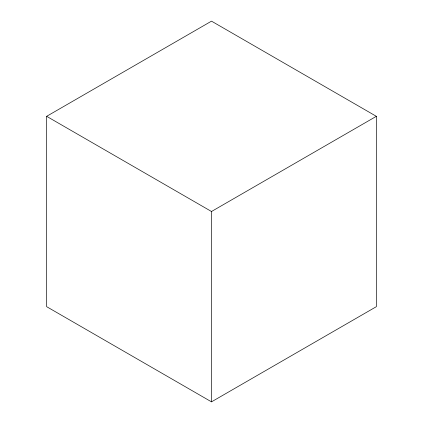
<?xml version="1.0" encoding="UTF-8"?>
<svg xmlns="http://www.w3.org/2000/svg" width="423" height="423" viewBox="0 0 423 423"><rect width="100%" height="100%" fill="white"/><g stroke="black" fill="none" stroke-linecap="round" stroke-linejoin="round"><path stroke-width="0.63" d="M46.652 116.325L211.5 21.15L376.348 116.325L376.348 306.675L211.5 401.85L46.652 306.675L46.652 116.325L211.5 211.5L376.348 116.325M211.5 211.5L211.5 401.85"/></g></svg>
